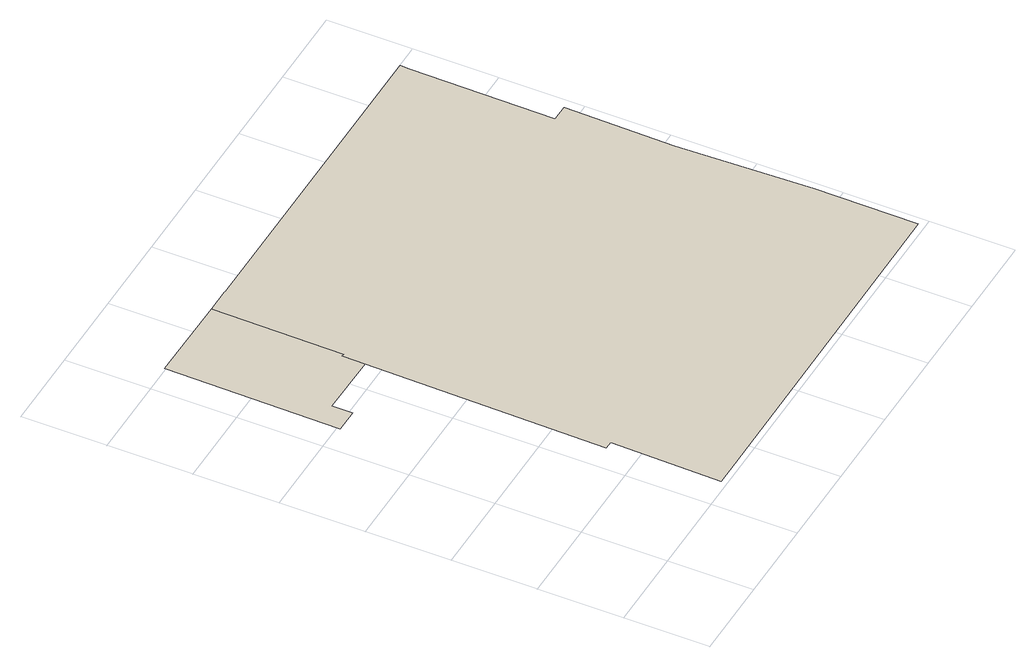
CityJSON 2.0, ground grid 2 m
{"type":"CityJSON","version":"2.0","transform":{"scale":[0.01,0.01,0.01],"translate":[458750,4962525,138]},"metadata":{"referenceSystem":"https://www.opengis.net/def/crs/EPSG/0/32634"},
"CityObjects":{
"building1":{"type":"Building","children":["building1-1"],"geometry":[{"type":"MultiSurface","lod":"0","boundaries":[[[0,1,2,3,4,5,6,7,8,9,10,11,12,13,14,15,16,17]]]}]},
"building1-1":{"type":"BuildingPart","parents":["building1"],"geometry":[{"type":"MultiSurface","lod":"0","boundaries":[[[14,18,19,20,21,17,16,15]]]}]}
},
"vertices":[
[342,1201,10],[343,1200,10],[1143,1199,10],[1142,1178,10],[1139,837,10],[1179,837,10],[1174,579,10],[1184,272,10],[1185,264,10],[1183,17,10],[337,14,10],[276,14,10],[281,274,10],[262,274,10],[272,839,10],[273,893,10],[279,892,10],[283,1201,10],
[123,842,10],[122,792,10],[66,793,10],[71,1203,10]
]}
